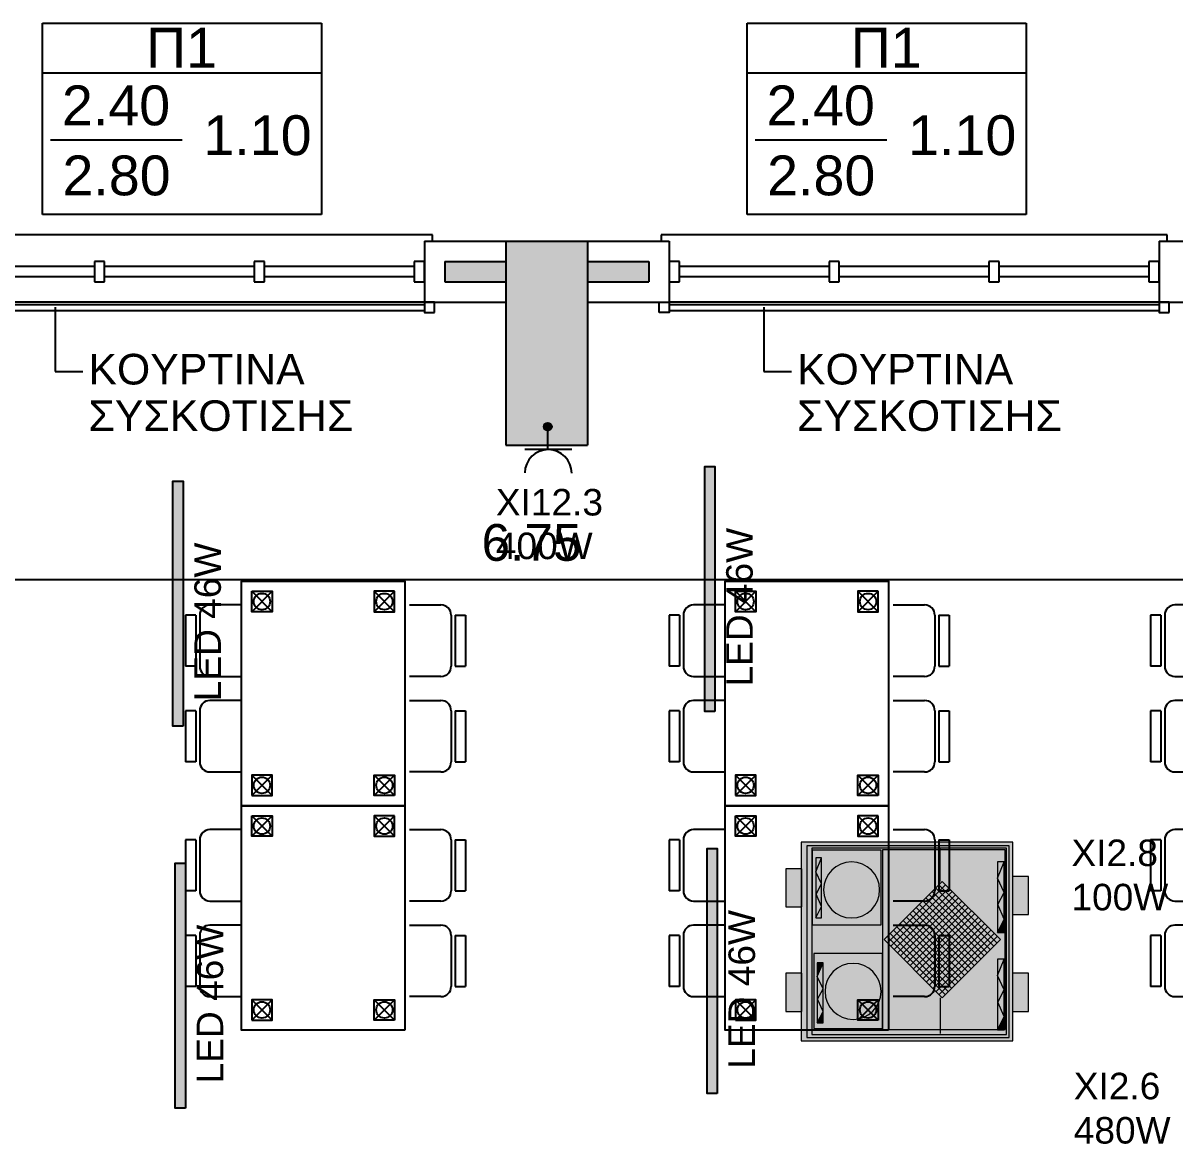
# Model space of a CAD drawing. Header units: metres. Extents: x -11 to 85, y -301 to 135.
# Drawn here: x 37.71 to 43.35, y -183.17 to -177.68 of the extents above; entities that cross this region are included whole.
import ezdxf

# ---------------------------------------------------------------- set-up
doc = ezdxf.new("R2010")
doc.units = ezdxf.units.M
doc.header["$LTSCALE"] = 0.036
doc.header["$PDMODE"] = 2
for name, color, linetype in [('arxitek isogeio', 252, 'Continuous'), ('DIMBLK', 252, 'Continuous'), ('electext', 20, 'Continuous'), ('Epipla', 252, 'Continuous'), ('hatch color', 252, 'Continuous'), ('HLEK-SYMBOL', 3, 'Continuous'), ('HLEK_FL001_SYMBOLS', 230, 'Continuous'), ('Parathira', 252, 'Continuous'), ('SYMBOLA', 160, 'Continuous')]:
    doc.layers.add(name, color=color, linetype=linetype)
doc.layers.add('fan enallaktis', color=162, linetype='Continuous', lineweight=0)
doc.layers.add('fan enallaktis hatch', color=141, linetype='Continuous', lineweight=0)
doc.styles.add('COMU-N', font='arial.ttf')
doc.styles.get("Standard").update_dxf_attribs({"font": 'arial.ttf'})
doc.dimstyles.new('CADWDOT', dxfattribs={"dimscale": 0.1, "dimtxt": 1.8, "dimasz": 0.08, "dimexe": 2, "dimexo": 0, "dimgap": 0.09, "dimtad": 0, "dimrnd": 0.001, "dimzin": 0, "dimdsep": 46, "dimtxsty": 'Standard', "dimblk1": 'ARTDIM', "dimblk2": 'ARTDIM', "dimsah": 1, "dimcen": 0.09, "dimdle": 0.05, "dimse1": 1, "dimse2": 1, "dimadec": 0, "dimazin": 0, "dimtfac": 1, "dimtmove": 0, "dimatfit": 3, "dimldrblk": 'ARTDIM', "dimfxl": 2, "dimtvp": 0.9999, "dimtolj": 1, "dimtzin": 0, "dimarcsym": 0})

# ---------------------------------------------------------------- blocks, each defined once
blk = doc.blocks.new('A$C52D13D70')
at = {"layer": 'Parathira'}
for p, q in [((-0.33, 0.04), (-0.33, -2.44)), ((-0.3, 0.04), (-0.33, 0.04)), ((-0.1, 0), (-0.2, 0)), ((-0.2, 0), (-0.2, -0.05)), ((-0.1, -0.05), (-0.1, 0)), ((0, 0), (0, -2.4)), ((-0.2, -0.05), (-0.1, -0.05)), ((-0.175, -0.05), (-0.175, -0.7833)), ((-0.125, -0.05), (-0.125, -0.7833)), ((-0.1, -0.7833), (-0.2, -0.7833)), ((-0.2, -0.7833), (-0.2, -0.8333)), ((-0.1, -0.8333), (-0.1, -0.7833)), ((-0.2, -0.8333), (-0.1, -0.8333)), ((-0.175, -0.8333), (-0.175, -1.5667)), ((-0.125, -0.8333), (-0.125, -1.5667)), ((-0.1, -1.5667), (-0.2, -1.5667)), ((-0.2, -1.5667), (-0.2, -1.6167)), ((-0.1, -1.6167), (-0.1, -1.5667)), ((-0.2, -1.6167), (-0.1, -1.6167)), ((-0.175, -1.6167), (-0.175, -2.35)), ((-0.125, -1.6167), (-0.125, -2.35)), ((-0.1, -2.35), (-0.2, -2.35)), ((-0.2, -2.35), (-0.2, -2.4)), ((-0.1, -2.4), (-0.1, -2.35)), ((-0.2, -2.4), (-0.1, -2.4)), ((-0.33, -2.44), (-0.3, -2.44))]:
    blk.add_line(p, q, dxfattribs=at)
blk = doc.blocks.new('ARTDIM')
at = {"layer": 'DIMBLK'}
for p, q in [((0, -24.9975), (0, 24.9975)), ((-24.9975, 0), (24.9975, 0))]:
    blk.add_line(p, q, dxfattribs=at)
blk.add_circle((0, 0), 8.25, dxfattribs=at)
blk = doc.blocks.new('*D1310')
at = {"layer": 'arxitek isogeio', "color": 0, "lineweight": -2}
blk.add_line((36.8317, -180.4041), (43.5657, -180.4041), dxfattribs=at)
at = {"layer": 'Defpoints', "color": 0, "transparency": 16777216}
for p in [(36.8237, -179.7468), (43.5737, -179.7468), (43.5737, -180.4041)]:
    blk.add_point(p, dxfattribs=at)
at = {"layer": 'arxitek isogeio', "color": 0, "lineweight": -2, "xscale": 0.008, "yscale": 0.008, "zscale": 0.008, "rotation": 180}
blk.add_blockref('ARTDIM', (36.8237, -180.4041), dxfattribs=at)
at = {"layer": 'arxitek isogeio', "color": 0, "lineweight": -2, "xscale": 0.008, "yscale": 0.008, "zscale": 0.008}
blk.add_blockref('ARTDIM', (43.5737, -180.4041), dxfattribs=at)
at = {"layer": 'arxitek isogeio', "color": 0, "insert": (40.1987, -180.2242), "char_height": 0.18, "attachment_point": 5}
blk.add_mtext('\\A1;6.75', dxfattribs=at)
blk = doc.blocks.new('tr.')
at = {"layer": 'Epipla'}
for p, q in [((41.3553, 40.2738, 0.67), (41.1053, 40.2738, 0.67)), ((41.8232, 40.2738, 0.67), (41.5732, 40.2738, 0.67)), ((42.4553, 40.2738, 0.67), (42.2053, 40.2738, 0.67)), ((42.9232, 40.2738, 0.67), (42.6732, 40.2738, 0.67)), ((41.3553, 40.2238, 0.67), (41.1053, 40.2238, 0.67)), ((41.3553, 40.2038, 0.67), (41.1053, 40.2038, 0.67)), ((41.8232, 40.2238, 0.67), (41.5732, 40.2238, 0.67)), ((41.8232, 40.2038, 0.67), (41.5732, 40.2038, 0.67)), ((42.4553, 40.2238, 0.67), (42.2053, 40.2238, 0.67)), ((42.4553, 40.2038, 0.67), (42.2053, 40.2038, 0.67)), ((42.9232, 40.2238, 0.67), (42.6732, 40.2238, 0.67)), ((42.9232, 40.2038, 0.67), (42.6732, 40.2038, 0.67)), ((41.0553, 40.1538, 0.67), (41.0553, 39.9991, 0.67)), ((41.4053, 39.9991, 0.67), (41.4053, 40.1538, 0.67)), ((41.5232, 40.1538, 0.67), (41.5232, 39.9991, 0.67)), ((41.8732, 39.9991, 0.67), (41.8732, 40.1538, 0.67)), ((42.1553, 40.1538, 0.67), (42.1553, 39.9991, 0.67)), ((42.5053, 39.9991, 0.67), (42.5053, 40.1538, 0.67)), ((42.6232, 40.1538, 0.67), (42.6232, 39.9991, 0.67)), ((42.9732, 39.9991, 0.67), (42.9732, 40.1538, 0.67)), ((41.0402, 39.8491), (40.9402, 39.9491)), ((41.0402, 39.9491), (40.9402, 39.8491)), ((41.8402, 39.9491), (41.9402, 39.8491)), ((41.8402, 39.8491), (41.9402, 39.9491)), ((42.1402, 39.8491), (42.0402, 39.9491)), ((42.1402, 39.9491), (42.0402, 39.8491)), ((42.9402, 39.9491), (43.0402, 39.8491)), ((42.9402, 39.8491), (43.0402, 39.9491)), ((41.0402, 39.2491), (40.9402, 39.3491)), ((41.0402, 39.3491), (40.9402, 39.2491)), ((41.8402, 39.3491), (41.9402, 39.2491)), ((41.8402, 39.2491), (41.9402, 39.3491)), ((42.1402, 39.2491), (42.0402, 39.3491)), ((42.1402, 39.3491), (42.0402, 39.2491)), ((42.9402, 39.3491), (43.0402, 39.2491)), ((42.9402, 39.2491), (43.0402, 39.3491)), ((41.0553, 39.0219, 0.67), (41.0553, 39.1766, 0.67)), ((41.4053, 39.1766, 0.67), (41.4053, 39.0219, 0.67)), ((41.5232, 39.0219, 0.67), (41.5232, 39.1766, 0.67)), ((41.8732, 39.1766, 0.67), (41.8732, 39.0219, 0.67)), ((42.1553, 39.0219, 0.67), (42.1553, 39.1766, 0.67)), ((42.5053, 39.1766, 0.67), (42.5053, 39.0219, 0.67)), ((42.6232, 39.0219, 0.67), (42.6232, 39.1766, 0.67)), ((42.9732, 39.1766, 0.67), (42.9732, 39.0219, 0.67)), ((41.3553, 38.9719, 0.67), (41.1053, 38.9719, 0.67)), ((41.3553, 38.9519, 0.67), (41.1053, 38.9519, 0.67)), ((41.8232, 38.9719, 0.67), (41.5732, 38.9719, 0.67)), ((41.8232, 38.9519, 0.67), (41.5732, 38.9519, 0.67)), ((42.4553, 38.9719, 0.67), (42.2053, 38.9719, 0.67)), ((42.4553, 38.9519, 0.67), (42.2053, 38.9519, 0.67)), ((42.9232, 38.9719, 0.67), (42.6732, 38.9719, 0.67)), ((42.9232, 38.9519, 0.67), (42.6732, 38.9519, 0.67)), ((41.3553, 38.9019, 0.67), (41.1053, 38.9019, 0.67)), ((41.8232, 38.9019, 0.67), (41.5732, 38.9019, 0.67)), ((42.4553, 38.9019, 0.67), (42.2053, 38.9019, 0.67)), ((42.9232, 38.9019, 0.67), (42.6732, 38.9019, 0.67))]:
    blk.add_line(p, q, dxfattribs=at)
at = {"layer": 'Epipla', "elevation": 0.67}
for points in [[(41.1053, 40.2238), (41.1053, 40.2738)], [(41.3553, 40.2238), (41.3553, 40.2738)], [(41.5732, 40.2238), (41.5732, 40.2738)], [(41.8232, 40.2238), (41.8232, 40.2738)], [(42.2053, 40.2238), (42.2053, 40.2738)], [(42.4553, 40.2238), (42.4553, 40.2738)], [(42.6732, 40.2238), (42.6732, 40.2738)], [(42.9232, 40.2238), (42.9232, 40.2738)], [(41.1053, 38.9519), (41.1053, 38.9019)], [(41.3553, 38.9519), (41.3553, 38.9019)], [(41.5732, 38.9519), (41.5732, 38.9019)], [(41.8232, 38.9519), (41.8232, 38.9019)], [(42.2053, 38.9519), (42.2053, 38.9019)], [(42.4553, 38.9519), (42.4553, 38.9019)], [(42.6732, 38.9519), (42.6732, 38.9019)], [(42.9232, 38.9519), (42.9232, 38.9019)]]:
    blk.add_lwpolyline(points, dxfattribs=at)
at = {"layer": 'Epipla'}
for points in [[(40.8902, 39.1991), (40.8902, 39.9991), (41.9902, 39.9991), (41.9902, 39.1991)], [(41.9902, 39.1991), (41.9902, 39.9991), (43.0902, 39.9991), (43.0902, 39.1991)]]:
    blk.add_lwpolyline(points, close=True, dxfattribs=at)
for points in [[(40.9402, 39.9491), (40.9402, 39.8491), (41.0402, 39.8491), (41.0402, 39.9491), (40.9402, 39.9491)], [(41.9402, 39.9491), (41.9402, 39.8491), (41.8402, 39.8491), (41.8402, 39.9491), (41.9402, 39.9491)], [(42.0402, 39.9491), (42.0402, 39.8491), (42.1402, 39.8491), (42.1402, 39.9491), (42.0402, 39.9491)], [(43.0402, 39.9491), (43.0402, 39.8491), (42.9402, 39.8491), (42.9402, 39.9491), (43.0402, 39.9491)], [(40.9402, 39.2491), (40.9402, 39.3491), (41.0402, 39.3491), (41.0402, 39.2491), (40.9402, 39.2491)], [(41.9402, 39.2491), (41.9402, 39.3491), (41.8402, 39.3491), (41.8402, 39.2491), (41.9402, 39.2491)], [(42.0402, 39.2491), (42.0402, 39.3491), (42.1402, 39.3491), (42.1402, 39.2491), (42.0402, 39.2491)], [(43.0402, 39.2491), (43.0402, 39.3491), (42.9402, 39.3491), (42.9402, 39.2491), (43.0402, 39.2491)]]:
    blk.add_lwpolyline(points, dxfattribs=at)
for centre in [(40.9902, 39.8991), (41.8902, 39.8991), (42.0902, 39.8991), (42.9902, 39.8991), (40.9902, 39.2991), (41.8902, 39.2991), (42.0902, 39.2991), (42.9902, 39.2991)]:
    blk.add_circle(centre, 0.04, dxfattribs=at)
for centre, start, end in [((41.1053, 40.1538, 0.67), 90, 180), ((41.3553, 40.1538, 0.67), 0, 90), ((41.5732, 40.1538, 0.67), 90, 180), ((41.8232, 40.1538, 0.67), 0, 90), ((42.2053, 40.1538, 0.67), 90, 180), ((42.4553, 40.1538, 0.67), 0, 90), ((42.6732, 40.1538, 0.67), 90, 180), ((42.9232, 40.1538, 0.67), 0, 90), ((41.1053, 39.0219, 0.67), 180, 270), ((41.3553, 39.0219, 0.67), 270, 0), ((41.5732, 39.0219, 0.67), 180, 270), ((41.8232, 39.0219, 0.67), 270, 0), ((42.2053, 39.0219, 0.67), 180, 270), ((42.4553, 39.0219, 0.67), 270, 0), ((42.6732, 39.0219, 0.67), 180, 270), ((42.9232, 39.0219, 0.67), 270, 0)]:
    blk.add_arc(centre, 0.05, start, end, dxfattribs=at)
blk = doc.blocks.new('A$C074263FA')
at = {"layer": 'Epipla'}
for p, q in [((0.05, -0.01), (2.45, -0.01)), ((0.05, -0.04), (2.45, -0.04))]:
    blk.add_line(p, q, dxfattribs=at)
for points in [[(0, -0.05), (0, 0), (0.05, 0), (0.05, -0.05)], [(2.5, -0.05), (2.5, 0), (2.45, 0), (2.45, -0.05)]]:
    blk.add_lwpolyline(points, close=True, dxfattribs=at)
blk = doc.blocks.new('gJ6_a14')
at = {"linetype": 'Continuous'}
for p, q in [((-0.1176, 0.1119), (0.113, 0.1119)), ((0, 0.1119), (0, 0))]:
    blk.add_line(p, q, dxfattribs=at)
blk.add_arc((-0.0023, 0.2279), 0.1153, 180, 358.9566, dxfattribs=at)
blk = doc.blocks.new('*X1779')
at = {"color": 0}
for p, q in [((15.598, 2.587), (15.737, 2.727)), ((15.598, 2.622), (15.702, 2.727)), ((15.601, 2.607), (15.609, 2.616)), ((15.604, 2.646), (15.605, 2.647)), ((15.605, 2.559), (15.765, 2.719)), ((15.605, 2.577), (15.614, 2.585)), ((15.609, 2.652), (15.618, 2.66)), ((15.611, 2.547), (15.618, 2.554)), ((15.614, 2.621), (15.623, 2.63)), ((15.617, 2.536), (15.789, 2.707)), ((15.618, 2.59), (15.627, 2.599)), ((15.623, 2.665), (15.631, 2.674)), ((15.623, 2.559), (15.631, 2.568)), ((15.627, 2.634), (15.636, 2.643)), ((15.627, 2.528), (15.636, 2.537)), ((15.631, 2.603), (15.64, 2.612)), ((15.633, 2.516), (15.808, 2.691)), ((15.636, 2.678), (15.645, 2.687)), ((15.636, 2.572), (15.645, 2.581)), ((15.64, 2.647), (15.649, 2.656)), ((15.64, 2.541), (15.649, 2.55)), ((15.645, 2.616), (15.654, 2.625)), ((15.649, 2.691), (15.658, 2.7)), ((15.649, 2.585), (15.658, 2.594)), ((15.653, 2.501), (15.824, 2.672)), ((15.654, 2.66), (15.662, 2.669)), ((15.654, 2.554), (15.662, 2.563)), ((15.658, 2.63), (15.667, 2.638)), ((15.658, 2.523), (15.667, 2.532)), ((15.662, 2.705), (15.671, 2.714)), ((15.662, 2.599), (15.671, 2.607)), ((15.667, 2.674), (15.676, 2.683)), ((15.667, 2.568), (15.676, 2.577)), ((15.671, 2.643), (15.68, 2.652)), ((15.671, 2.537), (15.68, 2.546)), ((15.676, 2.718), (15.678, 2.721)), ((15.676, 2.489), (15.836, 2.648)), ((15.676, 2.612), (15.685, 2.621)), ((15.68, 2.687), (15.689, 2.696)), ((15.68, 2.581), (15.689, 2.59)), ((15.685, 2.656), (15.693, 2.665)), ((15.685, 2.55), (15.693, 2.559)), ((15.689, 2.625), (15.698, 2.634)), ((15.693, 2.7), (15.702, 2.709)), ((15.693, 2.594), (15.702, 2.603)), ((15.698, 2.669), (15.707, 2.678)), ((15.698, 2.563), (15.707, 2.572)), ((15.702, 2.638), (15.711, 2.647)), ((15.702, 2.532), (15.711, 2.541)), ((15.705, 2.482), (15.843, 2.62)), ((15.707, 2.714), (15.715, 2.722)), ((15.707, 2.607), (15.715, 2.616)), ((15.711, 2.683), (15.72, 2.691)), ((15.711, 2.577), (15.72, 2.585)), ((15.715, 2.652), (15.724, 2.66)), ((15.715, 2.546), (15.724, 2.554)), ((15.72, 2.727), (15.721, 2.728)), ((15.72, 2.621), (15.729, 2.63)), ((15.724, 2.696), (15.733, 2.705)), ((15.724, 2.59), (15.733, 2.599)), ((15.729, 2.665), (15.738, 2.674)), ((15.729, 2.559), (15.738, 2.568)), ((15.733, 2.634), (15.742, 2.643)), ((15.733, 2.528), (15.742, 2.537)), ((15.738, 2.709), (15.746, 2.718)), ((15.738, 2.603), (15.746, 2.612)), ((15.741, 2.482), (15.842, 2.584)), ((15.742, 2.678), (15.751, 2.687)), ((15.742, 2.572), (15.751, 2.581)), ((15.746, 2.647), (15.755, 2.656)), ((15.746, 2.541), (15.755, 2.55)), ((15.751, 2.722), (15.752, 2.724)), ((15.751, 2.616), (15.76, 2.625)), ((15.755, 2.691), (15.764, 2.7)), ((15.755, 2.585), (15.764, 2.594)), ((15.76, 2.66), (15.768, 2.669)), ((15.76, 2.554), (15.768, 2.563)), ((15.764, 2.63), (15.773, 2.638)), ((15.764, 2.523), (15.773, 2.532)), ((15.768, 2.705), (15.777, 2.714)), ((15.768, 2.599), (15.777, 2.607)), ((15.773, 2.674), (15.782, 2.683)), ((15.773, 2.568), (15.782, 2.577)), ((15.777, 2.643), (15.786, 2.652)), ((15.777, 2.537), (15.786, 2.546)), ((15.782, 2.612), (15.791, 2.621)), ((15.786, 2.687), (15.795, 2.696)), ((15.786, 2.581), (15.795, 2.59)), ((15.791, 2.656), (15.799, 2.665)), ((15.791, 2.55), (15.799, 2.559)), ((15.795, 2.625), (15.804, 2.634)), ((15.799, 2.594), (15.808, 2.603)), ((15.804, 2.669), (15.813, 2.678)), ((15.804, 2.563), (15.813, 2.572)), ((15.808, 2.638), (15.817, 2.647)), ((15.808, 2.532), (15.817, 2.541)), ((15.813, 2.607), (15.822, 2.616)), ((15.817, 2.577), (15.826, 2.585)), ((15.822, 2.652), (15.83, 2.66)), ((15.822, 2.546), (15.83, 2.554)), ((15.826, 2.621), (15.835, 2.63)), ((15.83, 2.59), (15.839, 2.599)), ((15.835, 2.559), (15.835, 2.56)), ((15.839, 2.634), (15.84, 2.635)), ((15.844, 2.603), (15.844, 2.603)), ((15.645, 2.51), (15.654, 2.519)), ((15.664, 2.494), (15.671, 2.501)), ((15.676, 2.506), (15.685, 2.515)), ((15.689, 2.519), (15.698, 2.528)), ((15.693, 2.488), (15.702, 2.497)), ((15.707, 2.501), (15.715, 2.51)), ((15.72, 2.515), (15.729, 2.523)), ((15.724, 2.484), (15.733, 2.493)), ((15.738, 2.497), (15.746, 2.506)), ((15.751, 2.51), (15.76, 2.519)), ((15.768, 2.493), (15.777, 2.501)), ((15.782, 2.506), (15.791, 2.515)), ((15.795, 2.519), (15.804, 2.528))]:
    blk.add_line(p, q, dxfattribs=at)
blk = doc.blocks.new('GJ6_A78')
at = {"layer": 'HLEK-SYMBOL', "color": 0, "linetype": 'Continuous'}
blk.add_circle((0, 0), 0.0989, dxfattribs=at)
at = {"layer": 'HLEK-SYMBOL', "color": 0, "xscale": 0.8, "yscale": 0.8, "zscale": 0.8}
blk.add_blockref('*X1779', (-12.576, -2.084), dxfattribs=at)
blk = doc.blocks.new('priza')
at = {"layer": 'HLEK_FL001_SYMBOLS', "rotation": 180}
blk.add_blockref('gJ6_a14', (87.4, -100.4952), dxfattribs=at)
at = {"layer": 'HLEK_FL001_SYMBOLS', "xscale": 0.1951472641207488, "yscale": 0.1951472641207488, "zscale": 0.1951472641207488}
blk.add_blockref('GJ6_A78', (87.4, -100.4953), dxfattribs=at)
blk = doc.blocks.new('lampes fthorismou 120')
at = {"layer": 'hatch color'}
blk.add_hatch(color=181, dxfattribs=at).paths.add_polyline_path([(84.1811, -99.2639), (84.1811, -99.2139), (85.3811, -99.2139), (85.3811, -99.2639)])
at = {"layer": 'HLEK_FL001_SYMBOLS'}
blk.add_lwpolyline([(84.1811, -99.2639), (84.1811, -99.2139), (85.3811, -99.2139), (85.3811, -99.2639)], close=True, dxfattribs=at)
blk = doc.blocks.new('gY1_a36')
at = {"layer": 'SYMBOLA', "color": 0}
blk.add_solid([(0.15, 0.075), (0.15, -0.075), (0, 0)], dxfattribs=at)
blk = doc.blocks.new('gY1_a40')
at = {"layer": 'SYMBOLA'}
for points in [[(0.15, 0.075), (0.15, -0.075), (0, 0)], [(0.01, 0), (0.31, 0.075), (0.285, 0)], [(0.31, -0.075), (0.285, 0), (0.01, 0)]]:
    blk.add_solid(points, dxfattribs=at)
blk = doc.blocks.new('fan enallaktis')
at = {"layer": 'fan enallaktis hatch'}
for points in [[(-1.2878, 0.0641), (-0.0609, 0.0641), (-0.0609, 1.2155), (-1.2878, 1.2155), (-1.2878, 1.0449), (-1.2842, 1.0449), (-1.2842, 0.824), (-1.2878, 0.824)], [(-1.2878, 0.439), (-1.2842, 0.439), (-1.2842, 0.2181), (-1.2878, 0.2181), (-1.2878, 0.0641), (-0.0609, 0.0641), (-0.0609, 1.2155), (-1.2878, 1.2155)], [(-1.2878, 0.0641), (-0.0609, 0.0641), (-0.0609, 0.824), (-0.0627, 0.824), (-0.0627, 1.0449), (-0.0609, 1.0449), (-0.0609, 1.2155), (-1.2878, 1.2155)], [(-1.2878, 0.0641), (-0.0609, 0.0641), (-0.0609, 0.263), (-0.0627, 0.263), (-0.0627, 0.4839), (-0.0609, 0.4839), (-0.0609, 1.2155), (-1.2878, 1.2155)], [(-1.2878, 0.0641), (-0.0609, 0.0641), (-0.0609, 0.824), (-0.0627, 0.824), (-0.0627, 1.0449), (-0.0609, 1.0449), (-0.0609, 1.2155), (-1.2878, 1.2155)], [(-1.2878, 0.0641), (-0.0609, 0.0641), (-0.0609, 1.2155), (-1.2878, 1.2155), (-1.2878, 1.0449), (-1.2842, 1.0449), (-1.2842, 0.824), (-1.2878, 0.824)], [(-0.151, 0.8366), (-0.1107, 0.9204), (-0.1476, 0.9909), (-0.1107, 1.0748), (-0.1503, 1.1507), (-0.151, 1.1507)], [(-0.1107, 1.0748), (-0.1107, 1.1507), (-0.1503, 1.1507)], [(-1.1961, 0.8431), (-1.1619, 0.9144), (-1.1933, 0.9743), (-1.1619, 1.0456), (-1.1961, 1.1112)], [(-1.1619, 1.0456), (-1.1619, 1.1112), (-1.1961, 1.1112)], [(-0.8257, 0.9287, 1), (-1.1502, 0.9287, 1)], [(-0.1107, 1.0748), (-0.1476, 0.9909), (-0.1107, 0.9204)], [(-1.2878, 1.0449), (-1.377, 1.0449), (-1.377, 0.824), (-1.2878, 0.824)], [(-1.1933, 0.9743), (-1.1619, 0.9144), (-1.1619, 1.0456)], [(-0.0609, 0.824), (0.0301, 0.824), (0.0301, 1.0449), (-0.0609, 1.0449)], [(-1.1619, 0.9144), (-1.1961, 0.8431), (-1.1619, 0.7633)], [(-0.1107, 0.9204), (-0.151, 0.8366), (-0.1107, 0.7426)], [(-1.1961, 0.7633), (-1.1619, 0.7633), (-1.1961, 0.8431)], [(-0.151, 0.8366), (-0.151, 0.7426), (-0.1107, 0.7426)], [(-0.151, 0.2717), (-0.1107, 0.3556), (-0.1476, 0.426), (-0.1107, 0.5099), (-0.151, 0.5871)], [(-0.1107, 0.5871), (-0.151, 0.5871), (-0.1107, 0.5099)], [(-0.1107, 0.5099), (-0.1476, 0.426), (-0.1107, 0.3556)], [(-0.0609, 0.263), (0.0301, 0.263), (0.0301, 0.4839), (-0.0609, 0.4839)], [(-1.2878, 0.439), (-1.377, 0.439), (-1.377, 0.2181), (-1.2878, 0.2181)], [(-0.1107, 0.1778), (-0.1107, 0.3556), (-0.151, 0.2717)], [(-0.151, 0.1778), (-0.1107, 0.1778), (-0.151, 0.2717)]]:
    blk.add_hatch(color=256, dxfattribs=at).paths.add_polyline_path(points)
h = blk.add_hatch(color=256, dxfattribs=at)
h.paths.add_polyline_path([(-1.2878, 1.0449), (-1.2842, 1.0449), (-1.2842, 0.824), (-1.2878, 0.824), (-1.2878, 0.439), (-1.2842, 0.439), (-1.2842, 0.2181), (-1.2878, 0.2181), (-1.2878, 0.0641), (-0.0609, 0.0641), (-0.0609, 0.263), (-0.0627, 0.263), (-0.0627, 0.4839), (-0.0609, 0.4839), (-0.0609, 0.824), (-0.0627, 0.824), (-0.0627, 1.0449), (-0.0609, 1.0449), (-0.0609, 1.2155), (-1.2878, 1.2155)])
h.paths.add_polyline_path([(-1.2551, 0.0851), (-0.0819, 0.0851), (-0.0819, 1.1956), (-1.2551, 1.1956)], flags=16)
h.paths.add_polyline_path([(-1.2265, 1.178), (-0.0987, 1.178), (-0.0987, 0.0995), (-1.2265, 0.0995)], flags=0)
h.paths.add_polyline_path([(-1.2161, 1.1431), (-0.8172, 1.1431), (-0.8172, 1.1507), (-0.151, 1.1507), (-0.151, 1.1519), (-0.1058, 1.1519), (-0.1058, 0.1091), (-0.8172, 0.1091), (-0.8172, 0.7097), (-1.2161, 0.7097)], flags=0)
h.paths.add_polyline_path([(-1.1961, 1.1112), (-1.1619, 1.1112), (-1.1619, 0.7633), (-1.1961, 0.7633)], flags=0)
h.paths.add_polyline_path([(-0.8257, 0.9287, -1), (-1.1502, 0.9287, -1)], flags=0)
h.paths.add_polyline_path([(-1.0821, 1.0511), (-0.8379, 0.929), (-1.0821, 0.8069)], flags=0)
h.paths.add_polyline_path([(-1.2243, 0.5433), (-0.825, 0.5433), (-0.825, 0.1098), (-1.2243, 0.1098)], flags=0)
h.paths.add_polyline_path([(-1.2043, 0.5031), (-1.1701, 0.5031), (-1.1701, 0.1552), (-1.2043, 0.1552)], flags=0)
h.paths.add_polyline_path([(-0.8339, 0.3409, -1), (-1.1583, 0.3409, -1)], flags=0)
h.paths.add_polyline_path([(-0.4706, 0.966), (-0.1336, 0.629), (-0.4706, 0.292), (-0.8077, 0.629)], flags=0)
h.paths.add_polyline_path([(-0.7696, 0.6299), (-0.4704, 0.9291), (-0.1713, 0.6299), (-0.4704, 0.3308)], flags=0)
h.paths.add_polyline_path([(-0.7338, 0.6309), (-0.4704, 0.8942), (-0.2071, 0.6309), (-0.4704, 0.3676)], flags=0)
h.paths.add_polyline_path([(-0.6954, 0.6324), (-0.4704, 0.8574), (-0.2455, 0.6324), (-0.4704, 0.4075)], flags=0)
h.paths.add_polyline_path([(-0.657, 0.6309), (-0.4704, 0.8175), (-0.2838, 0.6309), (-0.4704, 0.4443)], flags=0)
h.paths.add_polyline_path([(-0.6204, 0.6307), (-0.4704, 0.7807), (-0.3205, 0.6307), (-0.4704, 0.4807)], flags=0)
h.paths.add_polyline_path([(-0.5838, 0.6309), (-0.4704, 0.7442), (-0.3571, 0.6309), (-0.4704, 0.5176)], flags=0)
h.paths.add_polyline_path([(-0.5454, 0.6324), (-0.4704, 0.7074), (-0.3955, 0.6324), (-0.4704, 0.5574)], flags=0)
h.paths.add_polyline_path([(-0.5071, 0.6309), (-0.4704, 0.6675), (-0.4338, 0.6309), (-0.4704, 0.5943)], flags=0)
h.paths.add_polyline_path([(-0.9019, 0.4626), (-0.9019, 0.2185), (-1.1461, 0.3405)], flags=0)
h.paths.add_polyline_path([(-0.151, 0.5871), (-0.1107, 0.5871), (-0.1107, 0.1778), (-0.151, 0.1778)], flags=0)
h = blk.add_hatch(color=256, dxfattribs=at)
h.paths.add_polyline_path([(-1.2161, 0.7097), (-1.2161, 1.1431), (-0.8172, 1.1431), (-0.8172, 1.1507), (-0.151, 1.1507), (-0.151, 1.1519), (-0.1107, 1.1519), (-0.1107, 1.1507), (-0.1058, 1.1507), (-0.1058, 0.1091), (-0.4829, 0.1091), (-0.4829, 0.0995), (-0.0987, 0.0995), (-0.0987, 1.178), (-1.2265, 1.178), (-1.2265, 0.0995), (-0.4829, 0.0995), (-0.4829, 0.1091), (-0.8172, 0.1091), (-0.8172, 0.7097)])
h.paths.add_polyline_path([(-0.825, 0.5433), (-0.825, 0.1098), (-1.2243, 0.1098), (-1.2243, 0.5433)], flags=16)
h.paths.add_polyline_path([(-1.1701, 0.5031), (-1.1701, 0.1552), (-1.2043, 0.1552), (-1.2043, 0.5031)], flags=0)
h.paths.add_polyline_path([(-0.8339, 0.3409, -1), (-1.1583, 0.3409, -1)], flags=0)
h.paths.add_polyline_path([(-0.9019, 0.4626), (-0.9019, 0.2185), (-1.1461, 0.3405)], flags=0)
h = blk.add_hatch(color=256, dxfattribs=at)
h.paths.add_polyline_path([(-0.8172, 0.1091), (-0.1058, 0.1091), (-0.1058, 1.1507), (-0.8168, 1.1507), (-0.8168, 0.7097), (-0.8172, 0.7097)])
h.paths.add_polyline_path([(-0.8257, 0.9287, 1), (-1.1502, 0.9287, 1)])
h.paths.add_polyline_path([(-0.8379, 0.929), (-1.0821, 0.8069), (-1.0821, 1.0511)], flags=16)
h.paths.add_polyline_path([(-1.1619, 1.1112), (-1.1619, 0.7633), (-1.1961, 0.7633), (-1.1961, 1.1112)])
h = blk.add_hatch(color=256, dxfattribs=at)
h.paths.add_polyline_path([(-0.8168, 1.1507), (-0.8168, 0.7097), (-0.8172, 0.7097), (-0.8172, 0.1091), (-0.1058, 0.1091), (-0.1058, 0.7426), (-0.151, 0.7426), (-0.151, 1.1507)])
h.paths.add_polyline_path([(-0.4706, 0.966), (-0.1336, 0.629), (-0.4706, 0.292), (-0.8077, 0.629)], flags=16)
h.paths.add_polyline_path([(-0.4704, 0.9291), (-0.1713, 0.6299), (-0.4704, 0.3308), (-0.7696, 0.6299)], flags=0)
h.paths.add_polyline_path([(-0.4704, 0.8942), (-0.2071, 0.6309), (-0.4704, 0.3676), (-0.7338, 0.6309)], flags=0)
h.paths.add_polyline_path([(-0.2455, 0.6324), (-0.4704, 0.4075), (-0.6954, 0.6324), (-0.4704, 0.8574)], flags=0)
h.paths.add_polyline_path([(-0.2838, 0.6309), (-0.4704, 0.4443), (-0.657, 0.6309), (-0.4704, 0.8175)], flags=0)
h.paths.add_polyline_path([(-0.3205, 0.6307), (-0.4704, 0.4807), (-0.6204, 0.6307), (-0.4704, 0.7807)], flags=0)
h.paths.add_polyline_path([(-0.3571, 0.6309), (-0.4704, 0.5176), (-0.5838, 0.6309), (-0.4704, 0.7442)], flags=0)
h.paths.add_polyline_path([(-0.3955, 0.6324), (-0.4704, 0.5574), (-0.5454, 0.6324), (-0.4704, 0.7074)], flags=0)
h.paths.add_polyline_path([(-0.4338, 0.6309), (-0.4704, 0.5943), (-0.5071, 0.6309), (-0.4704, 0.6675)], flags=0)
h.paths.add_polyline_path([(-0.151, 0.5871), (-0.1107, 0.5871), (-0.1107, 0.1778), (-0.151, 0.1778)], flags=16)
h = blk.add_hatch(color=256, dxfattribs=at)
h.paths.add_polyline_path([(-1.2243, 0.1098), (-0.825, 0.1098), (-0.825, 0.5433), (-1.2243, 0.5433)])
h.paths.add_polyline_path([(-0.8339, 0.3409, 1), (-1.1583, 0.3409, 1)], flags=16)
h.paths.add_polyline_path([(-1.1461, 0.3405), (-0.9019, 0.4626), (-0.9019, 0.2185)], flags=0)
at = {"layer": 'fan enallaktis'}
for p, q in [((-0.4829, 0.966), (-0.4829, 1.173)), ((-0.151, 1.1519), (-0.1107, 1.0748)), ((-1.1961, 1.1112), (-1.1619, 1.0456)), ((-0.1107, 1.0748), (-0.1476, 0.9909)), ((-1.1619, 1.0456), (-1.1933, 0.9743)), ((-1.1933, 0.9743), (-1.1619, 0.9144)), ((-0.7877, 0.6119), (-0.4516, 0.9479)), ((-0.4883, 0.947), (-0.1522, 0.6109)), ((-0.1476, 0.9909), (-0.1107, 0.9204)), ((-1.1619, 0.9144), (-1.1961, 0.8431)), ((-0.7702, 0.5944), (-0.4342, 0.9305)), ((-0.7518, 0.576), (-0.4157, 0.9121)), ((-0.7319, 0.5561), (-0.3958, 0.8921)), ((-0.7135, 0.5376), (-0.3774, 0.8737)), ((-0.5625, 0.8727), (-0.2264, 0.5367)), ((-0.5441, 0.8912), (-0.208, 0.5551)), ((-0.5241, 0.9111), (-0.1881, 0.575)), ((-0.5057, 0.9295), (-0.1697, 0.5934)), ((-0.1107, 0.9204), (-0.151, 0.8366)), ((-1.1961, 0.8431), (-1.1619, 0.7633)), ((-0.6953, 0.5194), (-0.3592, 0.8555)), ((-0.6768, 0.501), (-0.3408, 0.8371)), ((-0.6569, 0.4811), (-0.3208, 0.8171)), ((-0.6191, 0.8162), (-0.283, 0.4801)), ((-0.5991, 0.8361), (-0.2631, 0.5)), ((-0.5807, 0.8545), (-0.2446, 0.5185)), ((-0.151, 0.8366), (-0.1107, 0.7426)), ((-0.6941, 0.7412), (-0.358, 0.4051)), ((-0.6741, 0.7611), (-0.338, 0.4251)), ((-0.6557, 0.7795), (-0.3196, 0.4435)), ((-0.6385, 0.4627), (-0.3024, 0.7987)), ((-0.6375, 0.7978), (-0.3014, 0.4617)), ((-0.6203, 0.4444), (-0.2842, 0.7805)), ((-0.6019, 0.426), (-0.2658, 0.7621)), ((-0.5819, 0.4061), (-0.2458, 0.7422)), ((-0.7491, 0.6861), (-0.413, 0.3501)), ((-0.7307, 0.7046), (-0.3946, 0.3685)), ((-0.7125, 0.7228), (-0.3764, 0.3867)), ((-0.5635, 0.3877), (-0.2274, 0.7237)), ((-0.5453, 0.3695), (-0.2092, 0.7055)), ((-0.5269, 0.351), (-0.1908, 0.6871)), ((-0.7875, 0.6478), (-0.4514, 0.3117)), ((-0.7691, 0.6662), (-0.433, 0.3301)), ((-0.5069, 0.3311), (-0.1708, 0.6672)), ((-0.4885, 0.3127), (-0.1524, 0.6488)), ((-0.151, 0.5871), (-0.1107, 0.5099)), ((-1.2043, 0.5031), (-1.1701, 0.4376)), ((-0.1107, 0.5099), (-0.1476, 0.426)), ((-1.1701, 0.4376), (-1.2014, 0.3663)), ((-0.1476, 0.426), (-0.1107, 0.3556)), ((-1.2014, 0.3663), (-1.1701, 0.3064)), ((-0.1107, 0.3556), (-0.151, 0.2717)), ((-1.1701, 0.3064), (-1.2043, 0.2351)), ((-0.4829, 0.292), (-0.4829, 0.0996)), ((-0.151, 0.2717), (-0.1107, 0.1778)), ((-1.2043, 0.2351), (-1.1701, 0.1552))]:
    blk.add_line(p, q, dxfattribs=at)
for points in [[(-1.2878, 1.2155), (-0.0609, 1.2155), (-0.0609, 0.0641), (-1.2878, 0.0641)], [(-1.2551, 1.1956), (-0.0819, 1.1956), (-0.0819, 0.0851), (-1.2551, 0.0851)], [(-1.2265, 1.178), (-0.0987, 1.178), (-0.0987, 0.0995), (-1.2265, 0.0995)], [(-1.2161, 1.1431), (-0.8168, 1.1431), (-0.8168, 0.7097), (-1.2161, 0.7097)], [(-0.8172, 1.1507), (-0.1058, 1.1507), (-0.1058, 0.1091), (-0.8172, 0.1091)], [(-0.151, 1.1519), (-0.1107, 1.1519), (-0.1107, 0.7426), (-0.151, 0.7426)], [(-1.1961, 1.1112), (-1.1619, 1.1112), (-1.1619, 0.7633), (-1.1961, 0.7633)], [(-1.377, 1.0449), (-1.2842, 1.0449), (-1.2842, 0.824), (-1.377, 0.824)], [(-0.0627, 1.0449), (0.0301, 1.0449), (0.0301, 0.824), (-0.0627, 0.824)], [(-0.4706, 0.292), (-0.1336, 0.629), (-0.4706, 0.966), (-0.8077, 0.629)], [(-1.2243, 0.5433), (-0.825, 0.5433), (-0.825, 0.1098), (-1.2243, 0.1098)], [(-0.151, 0.5871), (-0.1107, 0.5871), (-0.1107, 0.1778), (-0.151, 0.1778)], [(-1.2043, 0.5031), (-1.1701, 0.5031), (-1.1701, 0.1552), (-1.2043, 0.1552)], [(-0.0627, 0.4839), (0.0301, 0.4839), (0.0301, 0.263), (-0.0627, 0.263)], [(-1.377, 0.439), (-1.2842, 0.439), (-1.2842, 0.2181), (-1.377, 0.2181)]]:
    blk.add_lwpolyline(points, close=True, dxfattribs=at)
for centre in [(-0.9879, 0.9287), (-0.9961, 0.3409)]:
    blk.add_circle(centre, 0.1622, dxfattribs=at)
at = {"layer": 'fan enallaktis', "xscale": 1.627830749999999, "yscale": 1.627830749999999, "zscale": 1.627830749999999, "rotation": 180}
blk.add_blockref('gY1_a36', (-0.8379, 0.9298), dxfattribs=at)
at = {"layer": 'fan enallaktis', "color": 240}
for p, xscale, yscale, zscale, rotation in [((-0.6305, 0.8287), 0.5471699999999997, 0.5471699999999997, 0.5471699999999997, 139.998246099921), ((-0.3247, 0.8385), 0.5471699999999998, 0.5471699999999998, 0.5471699999999998, 46.90418803826589), ((-0.7718, 0.3355), 0.5471699999999998, 0.5471699999999998, 0.5471699999999998, 41.27729920653211), ((-0.1746, 0.3136), 0.5471699999999999, 0.5471699999999999, 0.5471699999999999, 142.2600130889486)]:
    blk.add_blockref('gY1_a40', p, dxfattribs=dict(at, xscale=xscale, yscale=yscale, zscale=zscale, rotation=rotation))
at = {"layer": 'fan enallaktis', "xscale": 1.627830749999999, "yscale": 1.627830749999999, "zscale": 1.627830749999999}
blk.add_blockref('gY1_a36', (-1.1461, 0.3397), dxfattribs=at)

msp = doc.modelspace()

# ---------------------------------------------------------------- hatches: boundary and pattern name
at = {"layer": 'arxitek isogeio'}
for points in [[(40.4737, -178.7468), (40.0737, -178.7468), (40.0737, -179.7468), (40.4737, -179.7468)], [(40.0737, -178.8468), (39.7737, -178.8468), (39.7737, -178.9468), (40.0737, -178.9468)], [(40.7737, -178.8468), (40.4737, -178.8468), (40.4737, -178.9468), (40.7737, -178.9468)]]:
    msp.add_hatch(color=256, dxfattribs=at).paths.add_polyline_path(points)

# ---------------------------------------------------------------- linework, layer by layer
for p, q in [((37.8022, -178.6168), (37.8022, -177.6792)), ((37.8022, -177.6792), (39.1696, -177.6792)), ((39.1696, -177.6792), (39.1696, -178.6168)), ((41.2552, -178.6168), (41.2552, -177.6792)), ((41.2552, -177.6792), (42.6225, -177.6792)), ((42.6225, -177.6792), (42.6225, -178.6168)), ((39.1696, -177.9249), (37.8022, -177.9249)), ((42.6225, -177.9249), (41.2552, -177.9249)), ((37.8412, -178.2504), (38.4872, -178.2504)), ((41.2942, -178.2504), (41.9401, -178.2504)), ((39.1696, -178.6168), (37.8022, -178.6168)), ((42.6225, -178.6168), (41.2552, -178.6168)), ((39.6737, -178.7468), (39.6737, -179.0468)), ((39.6737, -178.7468), (40.0737, -178.7468)), ((40.0737, -178.7468), (40.4737, -178.7468)), ((40.0737, -178.7468), (40.0737, -179.7468)), ((40.4737, -178.7468), (40.4737, -179.7468)), ((40.4737, -178.7468), (40.8737, -178.7468)), ((40.8737, -178.7468), (40.8737, -179.0468)), ((43.2737, -178.7468), (43.2737, -179.0468)), ((43.2737, -178.7468), (43.5737, -178.7468)), ((39.7737, -178.8468), (40.0737, -178.8468)), ((39.7737, -178.8468), (39.7737, -178.9468)), ((40.4737, -178.8468), (40.7737, -178.8468)), ((40.7737, -178.8468), (40.7737, -178.9468)), ((39.7737, -178.9468), (40.0737, -178.9468)), ((40.4737, -178.9468), (40.7737, -178.9468)), ((37.8646, -179.0703), (37.8646, -179.386)), ((39.6737, -179.0468), (40.0737, -179.0468)), ((40.4737, -179.0468), (40.8737, -179.0468)), ((41.3366, -179.0703), (41.3366, -179.386)), ((43.2737, -179.0468), (43.5737, -179.0468)), ((37.8646, -179.386), (38.0006, -179.386)), ((41.3366, -179.386), (41.4726, -179.386)), ((40.0737, -179.7468), (40.4737, -179.7468))]:
    msp.add_line(p, q, dxfattribs=at)

# ---------------------------------------------------------------- block references
for name, p, rotation in [('A$C52D13D70', (39.6737, -179.0468), 270), ('A$C52D13D70', (43.2737, -179.0468), 270), ('tr.', (78.777, -223.5024), 90), ('tr.', (81.147, -223.5024), 90), ('tr.', (83.5057, -223.5024), 90)]:
    msp.add_blockref(name, p, dxfattribs=dict(at, rotation=rotation))
for p in [(37.2237, -179.0468), (40.8237, -179.0468)]:
    msp.add_blockref('A$C074263FA', p, dxfattribs=at)
at = {"layer": 'fan enallaktis', "xscale": -0.8449999999938882, "yscale": 0.845000000030268, "zscale": 0.8450000000000001, "rotation": 180}
msp.add_blockref('fan enallaktis', (42.6091, -181.6367), dxfattribs=at)
at = {"layer": 'HLEK_FL001_SYMBOLS'}
msp.add_blockref('priza', (-47.1216, -79.1606), dxfattribs=at)
at = {"layer": 'HLEK_FL001_SYMBOLS', "rotation": 90}
for p in [(-58.1662, -265.2315), (-60.7722, -265.3036), (-58.1551, -267.1031), (-60.7611, -267.1752)]:
    msp.add_blockref('lampes fthorismou 120', p, dxfattribs=at)

# ---------------------------------------------------------------- texts
at = {"layer": 'arxitek isogeio', "style": 'COMU-N'}
for s, height, p in [('Π1', 0.195, (38.3096, -177.8976)), ('Π1', 0.195, (41.7625, -177.8976)), ('2.40', 0.195, (37.8979, -178.1799)), ('2.40', 0.195, (41.3508, -178.1799)), ('1.10', 0.195, (38.5912, -178.3261)), ('1.10', 0.195, (42.0441, -178.3261)), ('2.80', 0.195, (37.9003, -178.5229)), ('2.80', 0.195, (41.3532, -178.5229)), ('ΚΟΥΡΤΙΝΑ', 0.15, (38.0278, -179.4493)), ('ΚΟΥΡΤΙΝΑ', 0.15, (41.4998, -179.4493)), ('ΣΥΣΚΟΤΙΣΗΣ', 0.15, (38.0278, -179.677)), ('ΣΥΣΚΟΤΙΣΗΣ', 0.15, (41.4998, -179.677))]:
    msp.add_text(s, height=height, dxfattribs=at).set_placement(p)
at = {"layer": 'electext'}
for p in [(41.2827, -180.9285), (38.6767, -181.0006), (41.2939, -182.8002), (38.6879, -182.8722)]:
    msp.add_text('LED 46W', height=0.13, rotation=90, dxfattribs=at).set_placement(p)
at = {"layer": 'HLEK_FL001_SYMBOLS', "char_height": 0.13, "attachment_point": 1, "style": 'COMU-N'}
for s, width, insert in [('ΧΙ12.3', 0.495006, (40.0241, -179.9609)), ('400W', 0.45, (40.0241, -180.1747)), ('{\\C143;\\c14659450;ΧΙ2.8\\P100W}', 0.495006, (42.8444, -181.678)), ('{\\C143;\\c14659450;ΧΙ2.6\\P480W}', 0.495006, (42.856, -182.8202))]:
    msp.add_mtext_dynamic_manual_height_columns(s, width=width, gutter_width=0.65, heights=[0], dxfattribs=dict(at, insert=insert))

# ---------------------------------------------------------------- dimensions: what is measured, and where the dimension line sits
at = {"layer": 'arxitek isogeio'}
dim = msp.add_linear_dim(base=(43.5737, -180.4041), p1=(36.8237, -179.7468), p2=(43.5737, -179.7468), dimstyle='CADWDOT', dxfattribs=at)
dim.commit()
dim.dimension.update_dxf_attribs({"geometry": '*D1310', "text_midpoint": (40.1987, -180.2242)})

doc.saveas('drawing.dxf')
